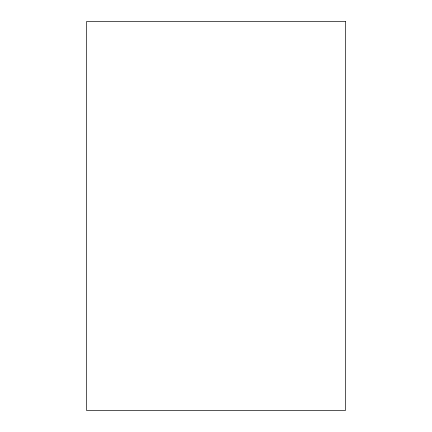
<?xml version="1.0" encoding="UTF-8"?>
<svg xmlns="http://www.w3.org/2000/svg" width="432" height="432" viewBox="0 0 432 432"><rect width="100%" height="100%" fill="white"/><g stroke="black" fill="none" stroke-linecap="round" stroke-linejoin="round"><path stroke-width="0.65" d="M345.524 21.6L86.476 21.6L86.476 410.4L345.524 410.4L345.524 21.6"/></g></svg>
